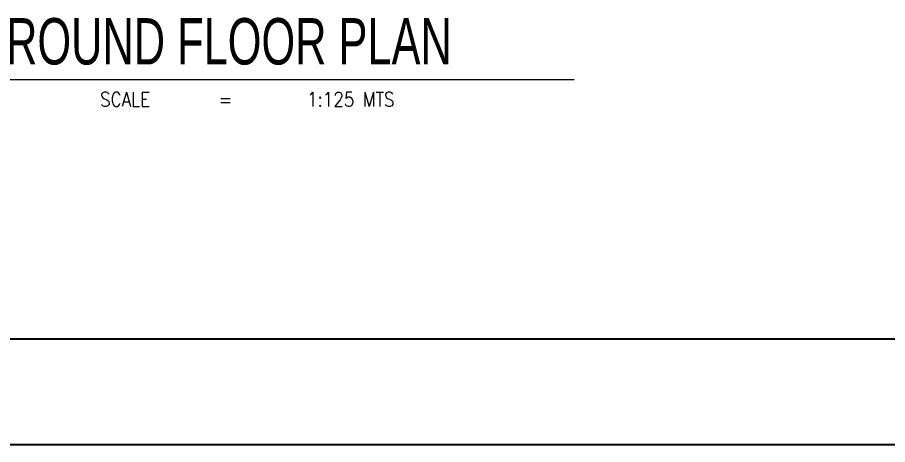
# Model space of a CAD drawing. Header units: millimetres. Extents: x -248340 to 456025, y 261499 to 1049645.
# Drawn here: x -106975 to -90477, y 363632 to 371721 of the extents above; entities that cross this region are included whole.
import ezdxf

# ---------------------------------------------------------------- set-up
doc = ezdxf.new("R2010")
doc.units = ezdxf.units.MM
doc.header["$LTSCALE"] = 8
doc.header["$MEASUREMENT"] = 0
doc.layers.add('MARK', color=7, linetype='CONTINUOUS')
doc.layers.add('TEXT', color=2, linetype='CONTINUOUS')
doc.layers.add('mv', color=30, linetype='CONTINUOUS', plot=False)
doc.layers.add('S_wall', color=251, linetype='CONTINUOUS', lineweight=0)
doc.styles.add('ROMANS', font='ROMANS', dxfattribs={"width": 0.8, "bigfont": 'BIGFONT'})
doc.styles.get("Standard").update_dxf_attribs({"font": 'txt.shx', "width": 0.7, "bigfont": 'extfont.shx'})

msp = doc.modelspace()

# ---------------------------------------------------------------- linework, layer by layer
at = {"layer": 'mv', "color": 6}
for p, q in [((-115238.72, 365631.954), (-35638.72, 365631.954)), ((-117238.72, 363631.954), (-33138.72, 363631.954))]:
    msp.add_line(p, q, dxfattribs=at)
at = {"layer": 'S_wall', "ltscale": 1.25}
msp.add_line((-109080.456, 370547.743), (-96419.067, 370547.743), dxfattribs=at)

# ---------------------------------------------------------------- texts
at = {"layer": 'MARK', "style": 'ROMANS', "width": 0.85}
msp.add_text('SCALE       =        1:125 MTS', height=274.43234, dxfattribs=at).set_placement((-105408.015, 370031.016))
at = {"layer": 'TEXT', "insert": (-107828.59, 371707.455), "char_height": 878.18348, "width": 11830.07864, "attachment_point": 1}
msp.add_mtext('{\\fFranklin Gothic Heavy|b0|i0|c0|p34;GROUND FLOOR PLAN}', dxfattribs=at)

doc.saveas('drawing.dxf')
